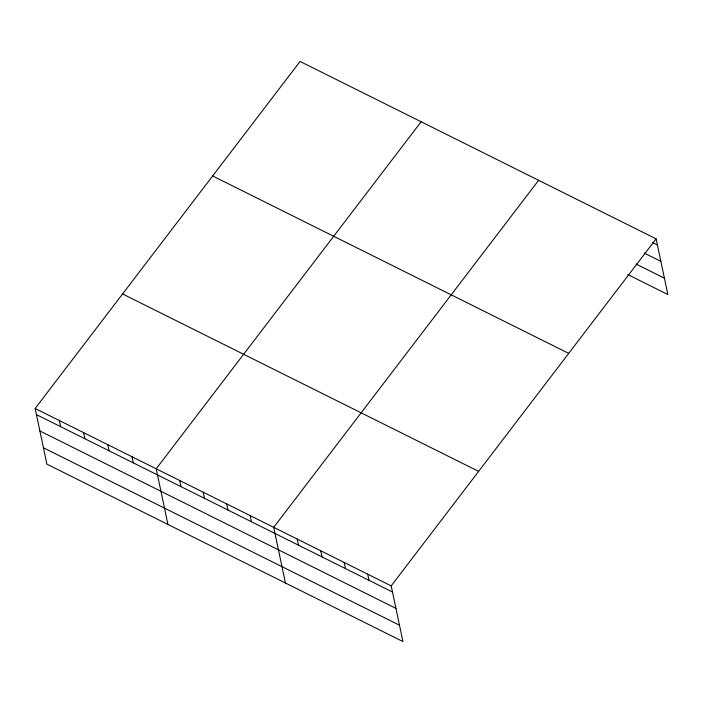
<?xml version="1.0" encoding="UTF-8"?>
<svg xmlns="http://www.w3.org/2000/svg" width="703" height="703" viewBox="0 0 703 703"><rect width="100%" height="100%" fill="white"/><g stroke="black" fill="none" stroke-linecap="round" stroke-linejoin="round"><path stroke-width="1.05" d="M656.119 238.862L391.202 585.889L402.933 641.558L46.881 464.138L35.15 408.478L300.067 61.442L656.119 238.862L667.85 294.522L627.709 274.522M421.123 121.76L156.207 468.796L167.938 524.464M538.621 180.311L273.704 527.347L285.436 583.015M652.516 242.561L657.41 244.996M644.212 253.045L660.855 261.34M636.013 264.029L664.405 278.186M212.64 175.961L568.701 353.381M122.568 293.951L478.629 471.37M35.15 408.478L391.202 585.889M36.442 414.612L392.502 592.031M39.886 430.957L395.947 608.376M43.437 447.802L399.497 625.213M367.704 574.184L369.005 580.318M344.206 562.47L345.498 568.613M320.709 550.765L322 556.899M297.211 539.052L298.503 545.194M250.206 515.633L251.498 521.775M226.709 503.928L228 510.062M203.211 492.214L204.503 498.357M179.713 480.509L181.005 486.643M131.997 456.73L133.289 462.873M107.787 444.665L109.079 450.808M83.578 432.6L84.87 438.742M59.36 420.535L60.66 426.677"/></g></svg>
